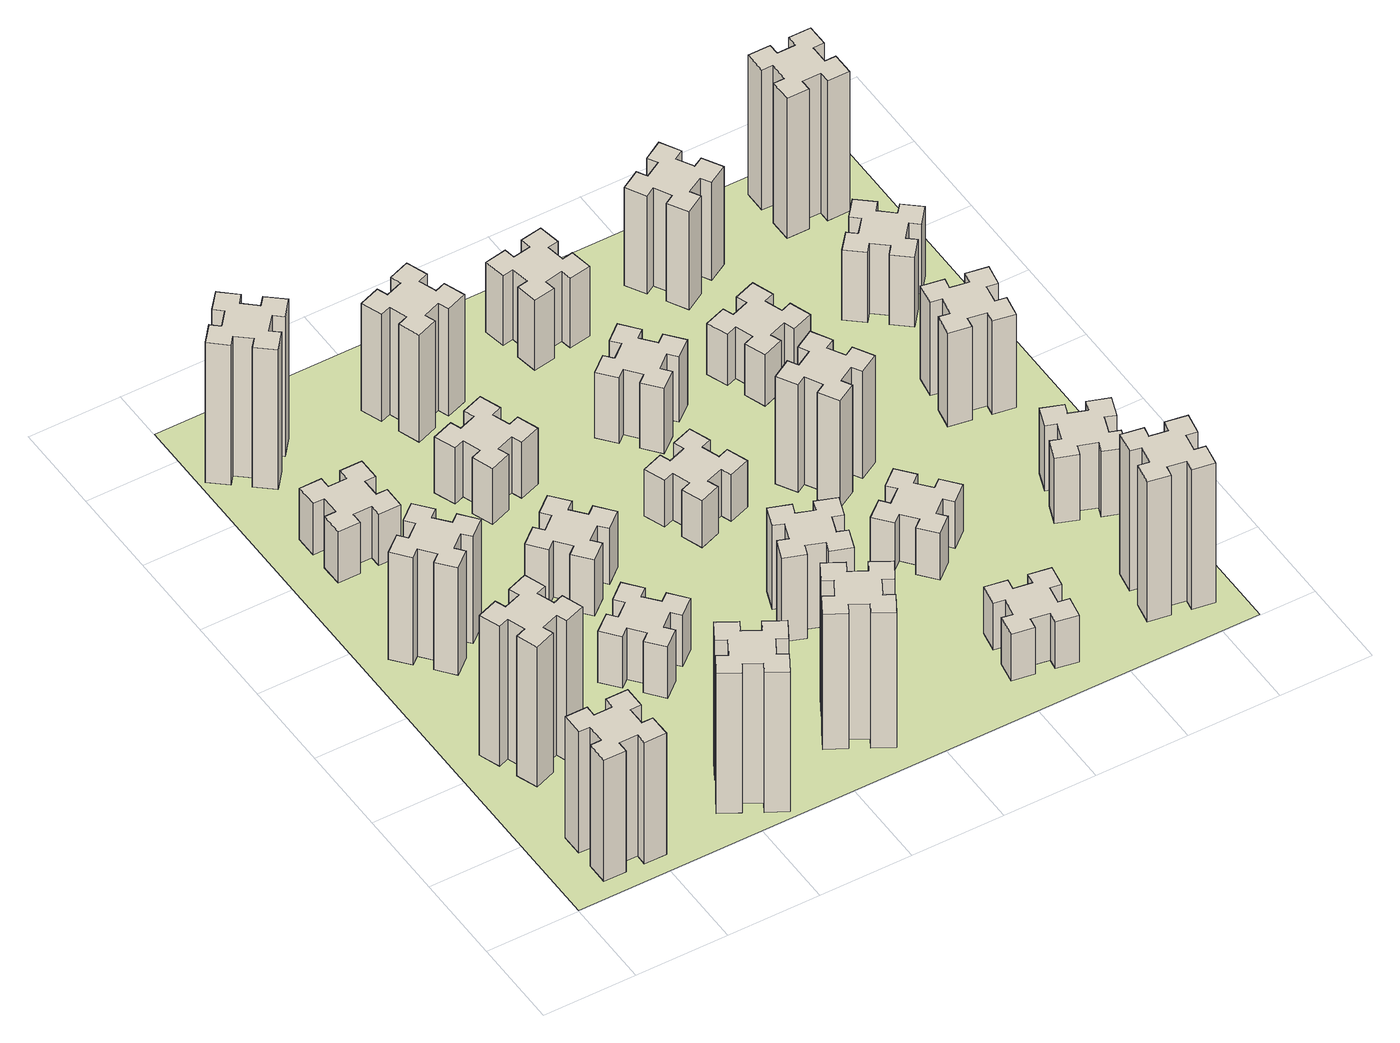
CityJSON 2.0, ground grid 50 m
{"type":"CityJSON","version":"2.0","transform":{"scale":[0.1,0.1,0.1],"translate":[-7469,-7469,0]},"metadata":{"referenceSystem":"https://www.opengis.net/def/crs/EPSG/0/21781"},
"CityObjects":{
"building1":{"type":"Building","attributes":{"class":"1000","function":"1000","usage":"1000","yearOfConstruction":2016,"roofType":"1000","measuredHeight":78,"storeysAboveGround":30,"storeysBelowGround":0},"geometry":[{"type":"Solid","lod":"1","boundaries":[[[[0,1,2,3,4,5,6,7,8,9,10,11,12,13,14,15,16,17,18,19]],[[17,16,20,21]],[[16,15,22,20]],[[15,14,23,22]],[[14,13,24,23]],[[13,12,25,24]],[[12,11,26,25]],[[11,10,27,26]],[[10,9,28,27]],[[9,8,29,28]],[[8,7,30,29]],[[7,6,31,30]],[[6,5,32,31]],[[5,4,33,32]],[[4,3,34,33]],[[3,2,35,34]],[[2,1,36,35]],[[1,0,37,36]],[[0,19,38,37]],[[19,18,39,38]],[[18,17,21,39]],[[24,25,26,27,28,29,30,31,32,33,34,35,36,37,38,39,21,20,22,23]]]]}]},
"building2":{"type":"Building","attributes":{"class":"1000","function":"1000","usage":"1000","yearOfConstruction":2016,"roofType":"1000","measuredHeight":90,"storeysAboveGround":30,"storeysBelowGround":0},"geometry":[{"type":"Solid","lod":"1","boundaries":[[[[40,41,42,43,44,45,46,47,48,49,50,51,52,53,54,55,56,57,58,59]],[[57,56,60,61]],[[56,55,62,60]],[[55,54,63,62]],[[54,53,64,63]],[[53,52,65,64]],[[52,51,66,65]],[[51,50,67,66]],[[50,49,68,67]],[[49,48,69,68]],[[48,47,70,69]],[[47,46,71,70]],[[46,45,72,71]],[[45,44,73,72]],[[44,43,74,73]],[[43,42,75,74]],[[42,41,76,75]],[[41,40,77,76]],[[40,59,78,77]],[[59,58,79,78]],[[58,57,61,79]],[[64,65,66,67,68,69,70,71,72,73,74,75,76,77,78,79,61,60,62,63]]]]}]},
"building3":{"type":"Building","attributes":{"class":"1000","function":"1000","usage":"1000","yearOfConstruction":2016,"roofType":"1000","measuredHeight":69,"storeysAboveGround":30,"storeysBelowGround":0},"geometry":[{"type":"Solid","lod":"1","boundaries":[[[[80,81,82,83,84,85,86,87,88,89,90,91,92,93,94,95,96,97,98,99]],[[97,96,100,101]],[[96,95,102,100]],[[95,94,103,102]],[[94,93,104,103]],[[93,92,105,104]],[[92,91,106,105]],[[91,90,107,106]],[[90,89,108,107]],[[89,88,109,108]],[[88,87,110,109]],[[87,86,111,110]],[[86,85,112,111]],[[85,84,113,112]],[[84,83,114,113]],[[83,82,115,114]],[[82,81,116,115]],[[81,80,117,116]],[[80,99,118,117]],[[99,98,119,118]],[[98,97,101,119]],[[104,105,106,107,108,109,110,111,112,113,114,115,116,117,118,119,101,100,102,103]]]]}]},
"building4":{"type":"Building","attributes":{"class":"1000","function":"1000","usage":"1000","yearOfConstruction":2016,"roofType":"1000","measuredHeight":33,"storeysAboveGround":30,"storeysBelowGround":0},"geometry":[{"type":"Solid","lod":"1","boundaries":[[[[120,121,122,123,124,125,126,127,128,129,130,131,132,133,134,135,136,137,138,139]],[[137,136,140,141]],[[136,135,142,140]],[[135,134,143,142]],[[134,133,144,143]],[[133,132,145,144]],[[132,131,146,145]],[[131,130,147,146]],[[130,129,148,147]],[[129,128,149,148]],[[128,127,150,149]],[[127,126,151,150]],[[126,125,152,151]],[[125,124,153,152]],[[124,123,154,153]],[[123,122,155,154]],[[122,121,156,155]],[[121,120,157,156]],[[120,139,158,157]],[[139,138,159,158]],[[138,137,141,159]],[[144,145,146,147,148,149,150,151,152,153,154,155,156,157,158,159,141,140,142,143]]]]}]},
"building5":{"type":"Building","attributes":{"class":"1000","function":"1000","usage":"1000","yearOfConstruction":2016,"roofType":"1000","measuredHeight":90,"storeysAboveGround":30,"storeysBelowGround":0},"geometry":[{"type":"Solid","lod":"1","boundaries":[[[[160,161,162,163,164,165,166,167,168,169,170,171,172,173,174,175,176,177,178,179]],[[177,176,180,181]],[[176,175,182,180]],[[175,174,183,182]],[[174,173,184,183]],[[173,172,185,184]],[[172,171,186,185]],[[171,170,187,186]],[[170,169,188,187]],[[169,168,189,188]],[[168,167,190,189]],[[167,166,191,190]],[[166,165,192,191]],[[165,164,193,192]],[[164,163,194,193]],[[163,162,195,194]],[[162,161,196,195]],[[161,160,197,196]],[[160,179,198,197]],[[179,178,199,198]],[[178,177,181,199]],[[184,185,186,187,188,189,190,191,192,193,194,195,196,197,198,199,181,180,182,183]]]]}]},
"building6":{"type":"Building","attributes":{"class":"1000","function":"1000","usage":"1000","yearOfConstruction":2016,"roofType":"1000","measuredHeight":90,"storeysAboveGround":30,"storeysBelowGround":0},"geometry":[{"type":"Solid","lod":"1","boundaries":[[[[200,201,202,203,204,205,206,207,208,209,210,211,212,213,214,215,216,217,218,219]],[[217,216,220,221]],[[216,215,222,220]],[[215,214,223,222]],[[214,213,224,223]],[[213,212,225,224]],[[212,211,226,225]],[[211,210,227,226]],[[210,209,228,227]],[[209,208,229,228]],[[208,207,230,229]],[[207,206,231,230]],[[206,205,232,231]],[[205,204,233,232]],[[204,203,234,233]],[[203,202,235,234]],[[202,201,236,235]],[[201,200,237,236]],[[200,219,238,237]],[[219,218,239,238]],[[218,217,221,239]],[[224,225,226,227,228,229,230,231,232,233,234,235,236,237,238,239,221,220,222,223]]]]}]},
"building7":{"type":"Building","attributes":{"class":"1000","function":"1000","usage":"1000","yearOfConstruction":2016,"roofType":"1000","measuredHeight":33,"storeysAboveGround":30,"storeysBelowGround":0},"geometry":[{"type":"Solid","lod":"1","boundaries":[[[[240,241,242,243,244,245,246,247,248,249,250,251,252,253,254,255,256,257,258,259]],[[257,256,260,261]],[[256,255,262,260]],[[255,254,263,262]],[[254,253,264,263]],[[253,252,265,264]],[[252,251,266,265]],[[251,250,267,266]],[[250,249,268,267]],[[249,248,269,268]],[[248,247,270,269]],[[247,246,271,270]],[[246,245,272,271]],[[245,244,273,272]],[[244,243,274,273]],[[243,242,275,274]],[[242,241,276,275]],[[241,240,277,276]],[[240,259,278,277]],[[259,258,279,278]],[[258,257,261,279]],[[264,265,266,267,268,269,270,271,272,273,274,275,276,277,278,279,261,260,262,263]]]]}]},
"building8":{"type":"Building","attributes":{"class":"1000","function":"1000","usage":"1000","yearOfConstruction":2016,"roofType":"1000","measuredHeight":36,"storeysAboveGround":30,"storeysBelowGround":0},"geometry":[{"type":"Solid","lod":"1","boundaries":[[[[280,281,282,283,284,285,286,287,288,289,290,291,292,293,294,295,296,297,298,299]],[[297,296,300,301]],[[296,295,302,300]],[[295,294,303,302]],[[294,293,304,303]],[[293,292,305,304]],[[292,291,306,305]],[[291,290,307,306]],[[290,289,308,307]],[[289,288,309,308]],[[288,287,310,309]],[[287,286,311,310]],[[286,285,312,311]],[[285,284,313,312]],[[284,283,314,313]],[[283,282,315,314]],[[282,281,316,315]],[[281,280,317,316]],[[280,299,318,317]],[[299,298,319,318]],[[298,297,301,319]],[[304,305,306,307,308,309,310,311,312,313,314,315,316,317,318,319,301,300,302,303]]]]}]},
"building9":{"type":"Building","attributes":{"class":"1000","function":"1000","usage":"1000","yearOfConstruction":2016,"roofType":"1000","measuredHeight":87,"storeysAboveGround":30,"storeysBelowGround":0},"geometry":[{"type":"Solid","lod":"1","boundaries":[[[[320,321,322,323,324,325,326,327,328,329,330,331,332,333,334,335,336,337,338,339]],[[337,336,340,341]],[[336,335,342,340]],[[335,334,343,342]],[[334,333,344,343]],[[333,332,345,344]],[[332,331,346,345]],[[331,330,347,346]],[[330,329,348,347]],[[329,328,349,348]],[[328,327,350,349]],[[327,326,351,350]],[[326,325,352,351]],[[325,324,353,352]],[[324,323,354,353]],[[323,322,355,354]],[[322,321,356,355]],[[321,320,357,356]],[[320,339,358,357]],[[339,338,359,358]],[[338,337,341,359]],[[344,345,346,347,348,349,350,351,352,353,354,355,356,357,358,359,341,340,342,343]]]]}]},
"building10":{"type":"Building","attributes":{"class":"1000","function":"1000","usage":"1000","yearOfConstruction":2016,"roofType":"1000","measuredHeight":36,"storeysAboveGround":30,"storeysBelowGround":0},"geometry":[{"type":"Solid","lod":"1","boundaries":[[[[360,361,362,363,364,365,366,367,368,369,370,371,372,373,374,375,376,377,378,379]],[[377,376,380,381]],[[376,375,382,380]],[[375,374,383,382]],[[374,373,384,383]],[[373,372,385,384]],[[372,371,386,385]],[[371,370,387,386]],[[370,369,388,387]],[[369,368,389,388]],[[368,367,390,389]],[[367,366,391,390]],[[366,365,392,391]],[[365,364,393,392]],[[364,363,394,393]],[[363,362,395,394]],[[362,361,396,395]],[[361,360,397,396]],[[360,379,398,397]],[[379,378,399,398]],[[378,377,381,399]],[[384,385,386,387,388,389,390,391,392,393,394,395,396,397,398,399,381,380,382,383]]]]}]},
"building11":{"type":"Building","attributes":{"class":"1000","function":"1000","usage":"1000","yearOfConstruction":2016,"roofType":"1000","measuredHeight":69,"storeysAboveGround":30,"storeysBelowGround":0},"geometry":[{"type":"Solid","lod":"1","boundaries":[[[[400,401,402,403,404,405,406,407,408,409,410,411,412,413,414,415,416,417,418,419]],[[417,416,420,421]],[[416,415,422,420]],[[415,414,423,422]],[[414,413,424,423]],[[413,412,425,424]],[[412,411,426,425]],[[411,410,427,426]],[[410,409,428,427]],[[409,408,429,428]],[[408,407,430,429]],[[407,406,431,430]],[[406,405,432,431]],[[405,404,433,432]],[[404,403,434,433]],[[403,402,435,434]],[[402,401,436,435]],[[401,400,437,436]],[[400,419,438,437]],[[419,418,439,438]],[[418,417,421,439]],[[424,425,426,427,428,429,430,431,432,433,434,435,436,437,438,439,421,420,422,423]]]]}]},
"building12":{"type":"Building","attributes":{"class":"1000","function":"1000","usage":"1000","yearOfConstruction":2016,"roofType":"1000","measuredHeight":54,"storeysAboveGround":30,"storeysBelowGround":0},"geometry":[{"type":"Solid","lod":"1","boundaries":[[[[440,441,442,443,444,445,446,447,448,449,450,451,452,453,454,455,456,457,458,459]],[[457,456,460,461]],[[456,455,462,460]],[[455,454,463,462]],[[454,453,464,463]],[[453,452,465,464]],[[452,451,466,465]],[[451,450,467,466]],[[450,449,468,467]],[[449,448,469,468]],[[448,447,470,469]],[[447,446,471,470]],[[446,445,472,471]],[[445,444,473,472]],[[444,443,474,473]],[[443,442,475,474]],[[442,441,476,475]],[[441,440,477,476]],[[440,459,478,477]],[[459,458,479,478]],[[458,457,461,479]],[[464,465,466,467,468,469,470,471,472,473,474,475,476,477,478,479,461,460,462,463]]]]}]},
"building13":{"type":"Building","attributes":{"class":"1000","function":"1000","usage":"1000","yearOfConstruction":2016,"roofType":"1000","measuredHeight":30,"storeysAboveGround":30,"storeysBelowGround":0},"geometry":[{"type":"Solid","lod":"1","boundaries":[[[[480,481,482,483,484,485,486,487,488,489,490,491,492,493,494,495,496,497,498,499]],[[497,496,500,501]],[[496,495,502,500]],[[495,494,503,502]],[[494,493,504,503]],[[493,492,505,504]],[[492,491,506,505]],[[491,490,507,506]],[[490,489,508,507]],[[489,488,509,508]],[[488,487,510,509]],[[487,486,511,510]],[[486,485,512,511]],[[485,484,513,512]],[[484,483,514,513]],[[483,482,515,514]],[[482,481,516,515]],[[481,480,517,516]],[[480,499,518,517]],[[499,498,519,518]],[[498,497,501,519]],[[504,505,506,507,508,509,510,511,512,513,514,515,516,517,518,519,501,500,502,503]]]]}]},
"building14":{"type":"Building","attributes":{"class":"1000","function":"1000","usage":"1000","yearOfConstruction":2016,"roofType":"1000","measuredHeight":42,"storeysAboveGround":30,"storeysBelowGround":0},"geometry":[{"type":"Solid","lod":"1","boundaries":[[[[520,521,522,523,524,525,526,527,528,529,530,531,532,533,534,535,536,537,538,539]],[[537,536,540,541]],[[536,535,542,540]],[[535,534,543,542]],[[534,533,544,543]],[[533,532,545,544]],[[532,531,546,545]],[[531,530,547,546]],[[530,529,548,547]],[[529,528,549,548]],[[528,527,550,549]],[[527,526,551,550]],[[526,525,552,551]],[[525,524,553,552]],[[524,523,554,553]],[[523,522,555,554]],[[522,521,556,555]],[[521,520,557,556]],[[520,539,558,557]],[[539,538,559,558]],[[538,537,541,559]],[[544,545,546,547,548,549,550,551,552,553,554,555,556,557,558,559,541,540,542,543]]]]}]},
"building15":{"type":"Building","attributes":{"class":"1000","function":"1000","usage":"1000","yearOfConstruction":2016,"roofType":"1000","measuredHeight":30,"storeysAboveGround":30,"storeysBelowGround":0},"geometry":[{"type":"Solid","lod":"1","boundaries":[[[[560,561,562,563,564,565,566,567,568,569,570,571,572,573,574,575,576,577,578,579]],[[577,576,580,581]],[[576,575,582,580]],[[575,574,583,582]],[[574,573,584,583]],[[573,572,585,584]],[[572,571,586,585]],[[571,570,587,586]],[[570,569,588,587]],[[569,568,589,588]],[[568,567,590,589]],[[567,566,591,590]],[[566,565,592,591]],[[565,564,593,592]],[[564,563,594,593]],[[563,562,595,594]],[[562,561,596,595]],[[561,560,597,596]],[[560,579,598,597]],[[579,578,599,598]],[[578,577,581,599]],[[584,585,586,587,588,589,590,591,592,593,594,595,596,597,598,599,581,580,582,583]]]]}]},
"building16":{"type":"Building","attributes":{"class":"1000","function":"1000","usage":"1000","yearOfConstruction":2016,"roofType":"1000","measuredHeight":45,"storeysAboveGround":30,"storeysBelowGround":0},"geometry":[{"type":"Solid","lod":"1","boundaries":[[[[600,601,602,603,604,605,606,607,608,609,610,611,612,613,614,615,616,617,618,619]],[[617,616,620,621]],[[616,615,622,620]],[[615,614,623,622]],[[614,613,624,623]],[[613,612,625,624]],[[612,611,626,625]],[[611,610,627,626]],[[610,609,628,627]],[[609,608,629,628]],[[608,607,630,629]],[[607,606,631,630]],[[606,605,632,631]],[[605,604,633,632]],[[604,603,634,633]],[[603,602,635,634]],[[602,601,636,635]],[[601,600,637,636]],[[600,619,638,637]],[[619,618,639,638]],[[618,617,621,639]],[[624,625,626,627,628,629,630,631,632,633,634,635,636,637,638,639,621,620,622,623]]]]}]},
"building17":{"type":"Building","attributes":{"class":"1000","function":"1000","usage":"1000","yearOfConstruction":2016,"roofType":"1000","measuredHeight":30,"storeysAboveGround":30,"storeysBelowGround":0},"geometry":[{"type":"Solid","lod":"1","boundaries":[[[[640,641,642,643,644,645,646,647,648,649,650,651,652,653,654,655,656,657,658,659]],[[657,656,660,661]],[[656,655,662,660]],[[655,654,663,662]],[[654,653,664,663]],[[653,652,665,664]],[[652,651,666,665]],[[651,650,667,666]],[[650,649,668,667]],[[649,648,669,668]],[[648,647,670,669]],[[647,646,671,670]],[[646,645,672,671]],[[645,644,673,672]],[[644,643,674,673]],[[643,642,675,674]],[[642,641,676,675]],[[641,640,677,676]],[[640,659,678,677]],[[659,658,679,678]],[[658,657,661,679]],[[664,665,666,667,668,669,670,671,672,673,674,675,676,677,678,679,661,660,662,663]]]]}]},
"building18":{"type":"Building","attributes":{"class":"1000","function":"1000","usage":"1000","yearOfConstruction":2016,"roofType":"1000","measuredHeight":69,"storeysAboveGround":30,"storeysBelowGround":0},"geometry":[{"type":"Solid","lod":"1","boundaries":[[[[680,681,682,683,684,685,686,687,688,689,690,691,692,693,694,695,696,697,698,699]],[[697,696,700,701]],[[696,695,702,700]],[[695,694,703,702]],[[694,693,704,703]],[[693,692,705,704]],[[692,691,706,705]],[[691,690,707,706]],[[690,689,708,707]],[[689,688,709,708]],[[688,687,710,709]],[[687,686,711,710]],[[686,685,712,711]],[[685,684,713,712]],[[684,683,714,713]],[[683,682,715,714]],[[682,681,716,715]],[[681,680,717,716]],[[680,699,718,717]],[[699,698,719,718]],[[698,697,701,719]],[[704,705,706,707,708,709,710,711,712,713,714,715,716,717,718,719,701,700,702,703]]]]}]},
"building19":{"type":"Building","attributes":{"class":"1000","function":"1000","usage":"1000","yearOfConstruction":2016,"roofType":"1000","measuredHeight":33,"storeysAboveGround":30,"storeysBelowGround":0},"geometry":[{"type":"Solid","lod":"1","boundaries":[[[[720,721,722,723,724,725,726,727,728,729,730,731,732,733,734,735,736,737,738,739]],[[737,736,740,741]],[[736,735,742,740]],[[735,734,743,742]],[[734,733,744,743]],[[733,732,745,744]],[[732,731,746,745]],[[731,730,747,746]],[[730,729,748,747]],[[729,728,749,748]],[[728,727,750,749]],[[727,726,751,750]],[[726,725,752,751]],[[725,724,753,752]],[[724,723,754,753]],[[723,722,755,754]],[[722,721,756,755]],[[721,720,757,756]],[[720,739,758,757]],[[739,738,759,758]],[[738,737,741,759]],[[744,745,746,747,748,749,750,751,752,753,754,755,756,757,758,759,741,740,742,743]]]]}]},
"building20":{"type":"Building","attributes":{"class":"1000","function":"1000","usage":"1000","yearOfConstruction":2016,"roofType":"1000","measuredHeight":90,"storeysAboveGround":30,"storeysBelowGround":0},"geometry":[{"type":"Solid","lod":"1","boundaries":[[[[760,761,762,763,764,765,766,767,768,769,770,771,772,773,774,775,776,777,778,779]],[[777,776,780,781]],[[776,775,782,780]],[[775,774,783,782]],[[774,773,784,783]],[[773,772,785,784]],[[772,771,786,785]],[[771,770,787,786]],[[770,769,788,787]],[[769,768,789,788]],[[768,767,790,789]],[[767,766,791,790]],[[766,765,792,791]],[[765,764,793,792]],[[764,763,794,793]],[[763,762,795,794]],[[762,761,796,795]],[[761,760,797,796]],[[760,779,798,797]],[[779,778,799,798]],[[778,777,781,799]],[[784,785,786,787,788,789,790,791,792,793,794,795,796,797,798,799,781,780,782,783]]]]}]},
"building21":{"type":"Building","attributes":{"class":"1000","function":"1000","usage":"1000","yearOfConstruction":2016,"roofType":"1000","measuredHeight":63,"storeysAboveGround":30,"storeysBelowGround":0},"geometry":[{"type":"Solid","lod":"1","boundaries":[[[[800,801,802,803,804,805,806,807,808,809,810,811,812,813,814,815,816,817,818,819]],[[817,816,820,821]],[[816,815,822,820]],[[815,814,823,822]],[[814,813,824,823]],[[813,812,825,824]],[[812,811,826,825]],[[811,810,827,826]],[[810,809,828,827]],[[809,808,829,828]],[[808,807,830,829]],[[807,806,831,830]],[[806,805,832,831]],[[805,804,833,832]],[[804,803,834,833]],[[803,802,835,834]],[[802,801,836,835]],[[801,800,837,836]],[[800,819,838,837]],[[819,818,839,838]],[[818,817,821,839]],[[824,825,826,827,828,829,830,831,832,833,834,835,836,837,838,839,821,820,822,823]]]]}]},
"building22":{"type":"Building","attributes":{"class":"1000","function":"1000","usage":"1000","yearOfConstruction":2016,"roofType":"1000","measuredHeight":42,"storeysAboveGround":30,"storeysBelowGround":0},"geometry":[{"type":"Solid","lod":"1","boundaries":[[[[840,841,842,843,844,845,846,847,848,849,850,851,852,853,854,855,856,857,858,859]],[[857,856,860,861]],[[856,855,862,860]],[[855,854,863,862]],[[854,853,864,863]],[[853,852,865,864]],[[852,851,866,865]],[[851,850,867,866]],[[850,849,868,867]],[[849,848,869,868]],[[848,847,870,869]],[[847,846,871,870]],[[846,845,872,871]],[[845,844,873,872]],[[844,843,874,873]],[[843,842,875,874]],[[842,841,876,875]],[[841,840,877,876]],[[840,859,878,877]],[[859,858,879,878]],[[858,857,861,879]],[[864,865,866,867,868,869,870,871,872,873,874,875,876,877,878,879,861,860,862,863]]]]}]},
"building23":{"type":"Building","attributes":{"class":"1000","function":"1000","usage":"1000","yearOfConstruction":2016,"roofType":"1000","measuredHeight":60,"storeysAboveGround":30,"storeysBelowGround":0},"geometry":[{"type":"Solid","lod":"1","boundaries":[[[[880,881,882,883,884,885,886,887,888,889,890,891,892,893,894,895,896,897,898,899]],[[897,896,900,901]],[[896,895,902,900]],[[895,894,903,902]],[[894,893,904,903]],[[893,892,905,904]],[[892,891,906,905]],[[891,890,907,906]],[[890,889,908,907]],[[889,888,909,908]],[[888,887,910,909]],[[887,886,911,910]],[[886,885,912,911]],[[885,884,913,912]],[[884,883,914,913]],[[883,882,915,914]],[[882,881,916,915]],[[881,880,917,916]],[[880,899,918,917]],[[899,898,919,918]],[[898,897,901,919]],[[904,905,906,907,908,909,910,911,912,913,914,915,916,917,918,919,901,900,902,903]]]]}]},
"building24":{"type":"Building","attributes":{"class":"1000","function":"1000","usage":"1000","yearOfConstruction":2016,"roofType":"1000","measuredHeight":45,"storeysAboveGround":30,"storeysBelowGround":0},"geometry":[{"type":"Solid","lod":"1","boundaries":[[[[920,921,922,923,924,925,926,927,928,929,930,931,932,933,934,935,936,937,938,939]],[[937,936,940,941]],[[936,935,942,940]],[[935,934,943,942]],[[934,933,944,943]],[[933,932,945,944]],[[932,931,946,945]],[[931,930,947,946]],[[930,929,948,947]],[[929,928,949,948]],[[928,927,950,949]],[[927,926,951,950]],[[926,925,952,951]],[[925,924,953,952]],[[924,923,954,953]],[[923,922,955,954]],[[922,921,956,955]],[[921,920,957,956]],[[920,939,958,957]],[[939,938,959,958]],[[938,937,941,959]],[[944,945,946,947,948,949,950,951,952,953,954,955,956,957,958,959,941,940,942,943]]]]}]},
"building25":{"type":"Building","attributes":{"class":"1000","function":"1000","usage":"1000","yearOfConstruction":2016,"roofType":"1000","measuredHeight":90,"storeysAboveGround":30,"storeysBelowGround":0},"geometry":[{"type":"Solid","lod":"1","boundaries":[[[[960,961,962,963,964,965,966,967,968,969,970,971,972,973,974,975,976,977,978,979]],[[977,976,980,981]],[[976,975,982,980]],[[975,974,983,982]],[[974,973,984,983]],[[973,972,985,984]],[[972,971,986,985]],[[971,970,987,986]],[[970,969,988,987]],[[969,968,989,988]],[[968,967,990,989]],[[967,966,991,990]],[[966,965,992,991]],[[965,964,993,992]],[[964,963,994,993]],[[963,962,995,994]],[[962,961,996,995]],[[961,960,997,996]],[[960,979,998,997]],[[979,978,999,998]],[[978,977,981,999]],[[984,985,986,987,988,989,990,991,992,993,994,995,996,997,998,999,981,980,982,983]]]]}]},
"landuse1":{"type":"LandUse","attributes":{"name":"plot1","function":"1010"},"geometry":[{"type":"MultiSurface","lod":"1","boundaries":[[[1000,1001,1002,1003]]]}]}
},
"vertices":[
[265,325,0],[265,225,0],[205,225,0],[205,105,0],[325,105,0],[325,165,0],[425,165,0],[425,105,0],[545,105,0],[545,225,0],[485,225,0],[485,325,0],[545,325,0],[545,445,0],[425,445,0],[425,385,0],[325,385,0],[325,445,0],[205,445,0],[205,325,0],[325,385,780],[325,445,780],[425,385,780],[425,445,780],[545,445,780],[545,325,780],[485,325,780],[485,225,780],[545,225,780],[545,105,780],[425,105,780],[425,165,780],[325,165,780],[325,105,780],[205,105,780],[205,225,780],[265,225,780],[265,325,780],[205,325,780],[205,445,780],
[255,1025,0],[289,931,0],[233,910,0],[274,797,0],[387,839,0],[366,895,0],[460,929,0],[480,873,0],[593,914,0],[552,1027,0],[496,1006,0],[462,1100,0],[518,1120,0],[477,1233,0],[364,1192,0],[385,1136,0],[291,1102,0],[270,1158,0],[157,1117,0],[199,1004,0],[291,1102,900],[270,1158,900],[385,1136,900],[364,1192,900],[477,1233,900],[518,1120,900],[462,1100,900],[496,1006,900],[552,1027,900],[593,914,900],[480,873,900],[460,929,900],[366,895,900],[387,839,900],[274,797,900],[233,910,900],[289,931,900],[255,1025,900],[199,1004,900],[157,1117,900],
[492,1888,0],[427,1964,0],[473,2003,0],[396,2095,0],[304,2018,0],[343,1972,0],[266,1907,0],[228,1953,0],[136,1876,0],[213,1784,0],[259,1823,0],[323,1746,0],[277,1708,0],[354,1616,0],[446,1693,0],[408,1739,0],[484,1803,0],[523,1757,0],[615,1834,0],[538,1926,0],[484,1803,690],[523,1757,690],[408,1739,690],[446,1693,690],[354,1616,690],[277,1708,690],[323,1746,690],[259,1823,690],[213,1784,690],[136,1876,690],[228,1953,690],[266,1907,690],[343,1972,690],[304,2018,690],[396,2095,690],[473,2003,690],[427,1964,690],[492,1888,690],[538,1926,690],[615,1834,690],
[485,2545,0],[485,2645,0],[545,2645,0],[545,2765,0],[425,2765,0],[425,2705,0],[325,2705,0],[325,2765,0],[205,2765,0],[205,2645,0],[265,2645,0],[265,2545,0],[205,2545,0],[205,2425,0],[325,2425,0],[325,2485,0],[425,2485,0],[425,2425,0],[545,2425,0],[545,2545,0],[425,2485,330],[425,2425,330],[325,2485,330],[325,2425,330],[205,2425,330],[205,2545,330],[265,2545,330],[265,2645,330],[205,2645,330],[205,2765,330],[325,2765,330],[325,2705,330],[425,2705,330],[425,2765,330],[545,2765,330],[545,2645,330],[485,2645,330],[485,2545,330],[545,2545,330],[545,2425,330],
[1214,346,0],[1127,396,0],[1157,448,0],[1053,508,0],[993,404,0],[1045,374,0],[995,287,0],[943,317,0],[883,213,0],[987,153,0],[1017,205,0],[1104,155,0],[1074,103,0],[1178,43,0],[1238,147,0],[1186,177,0],[1236,264,0],[1288,234,0],[1348,338,0],[1244,398,0],[1236,264,900],[1288,234,900],[1186,177,900],[1238,147,900],[1178,43,900],[1074,103,900],[1104,155,900],[1017,205,900],[987,153,900],[883,213,900],[943,317,900],[995,287,900],[1045,374,900],[993,404,900],[1053,508,900],[1157,448,900],[1127,396,900],[1214,346,900],[1244,398,900],[1348,338,900],
[384,3387,0],[308,3452,0],[346,3498,0],[254,3575,0],[177,3483,0],[223,3444,0],[159,3368,0],[113,3406,0],[36,3314,0],[128,3237,0],[166,3283,0],[243,3219,0],[204,3173,0],[296,3096,0],[373,3188,0],[327,3226,0],[392,3303,0],[438,3264,0],[515,3356,0],[423,3433,0],[392,3303,900],[438,3264,900],[327,3226,900],[373,3188,900],[296,3096,900],[204,3173,900],[243,3219,900],[166,3283,900],[128,3237,900],[36,3314,900],[113,3406,900],[159,3368,900],[223,3444,900],[177,3483,900],[254,3575,900],[346,3498,900],[308,3452,900],[384,3387,900],[423,3433,900],[515,3356,900],
[1083,1332,0],[1006,1267,0],[968,1313,0],[876,1236,0],[953,1144,0],[999,1183,0],[1063,1106,0],[1017,1068,0],[1094,976,0],[1186,1053,0],[1148,1099,0],[1224,1163,0],[1263,1117,0],[1355,1194,0],[1278,1286,0],[1232,1248,0],[1167,1324,0],[1213,1363,0],[1136,1455,0],[1044,1378,0],[1167,1324,330],[1213,1363,330],[1232,1248,330],[1278,1286,330],[1355,1194,330],[1263,1117,330],[1224,1163,330],[1148,1099,330],[1186,1053,330],[1094,976,330],[1017,1068,330],[1063,1106,330],[999,1183,330],[953,1144,330],[876,1236,330],[968,1313,330],[1006,1267,330],[1083,1332,330],[1044,1378,330],[1136,1455,330],
[1083,1972,0],[1006,1907,0],[968,1953,0],[876,1876,0],[953,1784,0],[999,1823,0],[1063,1746,0],[1017,1708,0],[1094,1616,0],[1186,1693,0],[1148,1739,0],[1224,1803,0],[1263,1757,0],[1355,1834,0],[1278,1926,0],[1232,1888,0],[1167,1964,0],[1213,2003,0],[1136,2095,0],[1044,2018,0],[1167,1964,360],[1213,2003,360],[1232,1888,360],[1278,1926,360],[1355,1834,360],[1263,1757,360],[1224,1803,360],[1148,1739,360],[1186,1693,360],[1094,1616,360],[1017,1708,360],[1063,1746,360],[999,1823,360],[953,1784,360],[876,1876,360],[968,1953,360],[1006,1907,360],[1083,1972,360],[1044,2018,360],[1136,2095,360],
[1657,305,0],[1744,255,0],[1714,203,0],[1818,143,0],[1878,247,0],[1826,277,0],[1876,364,0],[1928,334,0],[1988,438,0],[1884,498,0],[1854,446,0],[1767,496,0],[1797,548,0],[1693,608,0],[1633,504,0],[1685,474,0],[1635,387,0],[1583,417,0],[1523,313,0],[1627,253,0],[1635,387,870],[1583,417,870],[1685,474,870],[1633,504,870],[1693,608,870],[1797,548,870],[1767,496,870],[1854,446,870],[1884,498,870],[1988,438,870],[1928,334,870],[1876,364,870],[1826,277,870],[1878,247,870],[1818,143,870],[1714,203,870],[1744,255,870],[1657,305,870],[1627,253,870],[1523,313,870],
[1106,2475,0],[1200,2509,0],[1220,2453,0],[1333,2494,0],[1292,2607,0],[1236,2586,0],[1202,2680,0],[1258,2700,0],[1217,2813,0],[1104,2772,0],[1125,2716,0],[1031,2682,0],[1010,2738,0],[897,2697,0],[939,2584,0],[995,2605,0],[1029,2511,0],[973,2490,0],[1014,2377,0],[1127,2419,0],[1029,2511,360],[973,2490,360],[995,2605,360],[939,2584,360],[897,2697,360],[1010,2738,360],[1031,2682,360],[1125,2716,360],[1104,2772,360],[1217,2813,360],[1258,2700,360],[1202,2680,360],[1236,2586,360],[1292,2607,360],[1333,2494,360],[1220,2453,360],[1200,2509,360],[1106,2475,360],[1127,2419,360],[1014,2377,360],
[1125,3356,0],[1031,3322,0],[1010,3378,0],[897,3337,0],[939,3224,0],[995,3245,0],[1029,3151,0],[973,3130,0],[1014,3017,0],[1127,3059,0],[1106,3115,0],[1200,3149,0],[1220,3093,0],[1333,3134,0],[1292,3247,0],[1236,3226,0],[1202,3320,0],[1258,3340,0],[1217,3453,0],[1104,3412,0],[1202,3320,690],[1258,3340,690],[1236,3226,690],[1292,3247,690],[1333,3134,690],[1220,3093,690],[1200,3149,690],[1106,3115,690],[1127,3059,690],[1014,3017,690],[973,3130,690],[1029,3151,690],[995,3245,690],[939,3224,690],[897,3337,690],[1010,3378,690],[1031,3322,690],[1125,3356,690],[1104,3412,690],[1217,3453,690],
[1869,1200,0],[1835,1106,0],[1779,1127,0],[1737,1014,0],[1850,973,0],[1871,1029,0],[1965,995,0],[1944,939,0],[2057,897,0],[2098,1010,0],[2042,1031,0],[2076,1125,0],[2132,1104,0],[2173,1217,0],[2060,1258,0],[2040,1202,0],[1946,1236,0],[1967,1292,0],[1854,1333,0],[1813,1220,0],[1946,1236,540],[1967,1292,540],[2040,1202,540],[2060,1258,540],[2173,1217,540],[2132,1104,540],[2076,1125,540],[2042,1031,540],[2098,1010,540],[2057,897,540],[1944,939,540],[1965,995,540],[1871,1029,540],[1850,973,540],[1737,1014,540],[1779,1127,540],[1835,1106,540],[1869,1200,540],[1813,1220,540],[1854,1333,540],
[1846,1835,0],[1940,1869,0],[1960,1813,0],[2073,1854,0],[2032,1967,0],[1976,1946,0],[1942,2040,0],[1998,2060,0],[1957,2173,0],[1844,2132,0],[1865,2076,0],[1771,2042,0],[1750,2098,0],[1637,2057,0],[1679,1944,0],[1735,1965,0],[1769,1871,0],[1713,1850,0],[1754,1737,0],[1867,1779,0],[1769,1871,300],[1713,1850,300],[1735,1965,300],[1679,1944,300],[1637,2057,300],[1750,2098,300],[1771,2042,300],[1865,2076,300],[1844,2132,300],[1957,2173,300],[1998,2060,300],[1942,2040,300],[1976,1946,300],[2032,1967,300],[2073,1854,300],[1960,1813,300],[1940,1869,300],[1846,1835,300],[1867,1779,300],[1754,1737,300],
[1839,2563,0],[1903,2486,0],[1857,2448,0],[1934,2356,0],[2026,2433,0],[1988,2479,0],[2064,2543,0],[2103,2497,0],[2195,2574,0],[2118,2666,0],[2072,2628,0],[2007,2704,0],[2053,2743,0],[1976,2835,0],[1884,2758,0],[1923,2712,0],[1846,2647,0],[1808,2693,0],[1716,2616,0],[1793,2524,0],[1846,2647,420],[1808,2693,420],[1923,2712,420],[1884,2758,420],[1976,2835,420],[2053,2743,420],[2007,2704,420],[2072,2628,420],[2118,2666,420],[2195,2574,420],[2103,2497,420],[2064,2543,420],[1988,2479,420],[2026,2433,420],[1934,2356,420],[1857,2448,420],[1903,2486,420],[1839,2563,420],[1793,2524,420],[1716,2616,420],
[2596,444,0],[2578,345,0],[2519,356,0],[2498,237,0],[2617,217,0],[2627,276,0],[2725,258,0],[2715,199,0],[2833,178,0],[2854,297,0],[2795,307,0],[2812,405,0],[2871,395,0],[2892,513,0],[2774,534,0],[2764,475,0],[2665,492,0],[2676,551,0],[2557,572,0],[2537,454,0],[2665,492,300],[2676,551,300],[2764,475,300],[2774,534,300],[2892,513,300],[2871,395,300],[2812,405,300],[2795,307,300],[2854,297,300],[2833,178,300],[2715,199,300],[2725,258,300],[2627,276,300],[2617,217,300],[2498,237,300],[2519,356,300],[2578,345,300],[2596,444,300],[2537,454,300],[2557,572,300],
[1738,3365,0],[1756,3267,0],[1697,3257,0],[1717,3138,0],[1836,3159,0],[1825,3218,0],[1924,3236,0],[1934,3177,0],[2052,3197,0],[2031,3316,0],[1972,3305,0],[1955,3404,0],[2014,3414,0],[1993,3532,0],[1875,3511,0],[1885,3452,0],[1787,3435,0],[1777,3494,0],[1658,3473,0],[1679,3355,0],[1787,3435,450],[1777,3494,450],[1885,3452,450],[1875,3511,450],[1993,3532,450],[2014,3414,450],[1955,3404,450],[1972,3305,450],[2031,3316,450],[2052,3197,450],[1934,3177,450],[1924,3236,450],[1825,3218,450],[1836,3159,450],[1717,3138,450],[1697,3257,450],[1756,3267,450],[1738,3365,450],[1679,3355,450],[1658,3473,450],
[2628,1099,0],[2704,1163,0],[2743,1117,0],[2835,1194,0],[2758,1286,0],[2712,1248,0],[2647,1324,0],[2693,1363,0],[2616,1455,0],[2524,1378,0],[2563,1332,0],[2486,1267,0],[2448,1313,0],[2356,1236,0],[2433,1144,0],[2479,1183,0],[2543,1106,0],[2497,1068,0],[2574,976,0],[2666,1053,0],[2543,1106,300],[2497,1068,300],[2479,1183,300],[2433,1144,300],[2356,1236,300],[2448,1313,300],[2486,1267,300],[2563,1332,300],[2524,1378,300],[2616,1455,300],[2693,1363,300],[2647,1324,300],[2712,1248,300],[2758,1286,300],[2835,1194,300],[2743,1117,300],[2704,1163,300],[2628,1099,300],[2666,1053,300],[2574,976,300],
[2375,1844,0],[2425,1757,0],[2373,1727,0],[2433,1623,0],[2537,1683,0],[2507,1735,0],[2594,1785,0],[2624,1733,0],[2728,1793,0],[2668,1897,0],[2616,1867,0],[2566,1954,0],[2618,1984,0],[2558,2088,0],[2454,2028,0],[2484,1976,0],[2397,1926,0],[2367,1978,0],[2263,1918,0],[2323,1814,0],[2397,1926,690],[2367,1978,690],[2484,1976,690],[2454,2028,690],[2558,2088,690],[2618,1984,690],[2566,1954,690],[2616,1867,690],[2668,1897,690],[2728,1793,690],[2624,1733,690],[2594,1785,690],[2507,1735,690],[2537,1683,690],[2433,1623,690],[2373,1727,690],[2425,1757,690],[2375,1844,690],[2323,1814,690],[2263,1918,690],
[2586,2475,0],[2680,2509,0],[2700,2453,0],[2813,2494,0],[2772,2607,0],[2716,2586,0],[2682,2680,0],[2738,2700,0],[2697,2813,0],[2584,2772,0],[2605,2716,0],[2511,2682,0],[2490,2738,0],[2377,2697,0],[2419,2584,0],[2475,2605,0],[2509,2511,0],[2453,2490,0],[2494,2377,0],[2607,2419,0],[2509,2511,330],[2453,2490,330],[2475,2605,330],[2419,2584,330],[2377,2697,330],[2490,2738,330],[2511,2682,330],[2605,2716,330],[2584,2772,330],[2697,2813,330],[2738,2700,330],[2682,2680,330],[2716,2586,330],[2772,2607,330],[2813,2494,330],[2700,2453,330],[2680,2509,330],[2586,2475,330],[2607,2419,330],[2494,2377,330],
[3504,475,0],[3405,492,0],[3416,551,0],[3297,572,0],[3277,454,0],[3336,444,0],[3318,345,0],[3259,356,0],[3238,237,0],[3357,217,0],[3367,276,0],[3465,258,0],[3455,199,0],[3573,178,0],[3594,297,0],[3535,307,0],[3552,405,0],[3611,395,0],[3632,513,0],[3514,534,0],[3552,405,900],[3611,395,900],[3535,307,900],[3594,297,900],[3573,178,900],[3455,199,900],[3465,258,900],[3367,276,900],[3357,217,900],[3238,237,900],[3259,356,900],[3318,345,900],[3336,444,900],[3277,454,900],[3297,572,900],[3416,551,900],[3405,492,900],[3504,475,900],[3514,534,900],[3632,513,900],
[2716,3347,0],[2666,3434,0],[2718,3464,0],[2658,3568,0],[2554,3508,0],[2584,3456,0],[2497,3406,0],[2467,3458,0],[2363,3398,0],[2423,3294,0],[2475,3324,0],[2525,3237,0],[2473,3207,0],[2533,3103,0],[2637,3163,0],[2607,3215,0],[2694,3265,0],[2724,3213,0],[2828,3273,0],[2768,3377,0],[2694,3265,630],[2724,3213,630],[2607,3215,630],[2637,3163,630],[2533,3103,630],[2473,3207,630],[2525,3237,630],[2475,3324,630],[2423,3294,630],[2363,3398,630],[2467,3458,630],[2497,3406,630],[2584,3456,630],[2554,3508,630],[2658,3568,630],[2718,3464,630],[2666,3434,630],[2716,3347,630],[2768,3377,630],[2828,3273,630],
[3351,1029,0],[3445,995,0],[3424,939,0],[3537,897,0],[3578,1010,0],[3522,1031,0],[3556,1125,0],[3612,1104,0],[3653,1217,0],[3540,1258,0],[3520,1202,0],[3426,1236,0],[3447,1292,0],[3334,1333,0],[3293,1220,0],[3349,1200,0],[3315,1106,0],[3259,1127,0],[3217,1014,0],[3330,973,0],[3315,1106,420],[3259,1127,420],[3349,1200,420],[3293,1220,420],[3334,1333,420],[3447,1292,420],[3426,1236,420],[3520,1202,420],[3540,1258,420],[3653,1217,420],[3612,1104,420],[3556,1125,420],[3522,1031,420],[3578,1010,420],[3537,897,420],[3424,939,420],[3445,995,420],[3351,1029,420],[3330,973,420],[3217,1014,420],
[3267,1856,0],[3365,1838,0],[3355,1779,0],[3473,1758,0],[3494,1877,0],[3435,1887,0],[3452,1985,0],[3511,1975,0],[3532,2093,0],[3414,2114,0],[3404,2055,0],[3305,2072,0],[3316,2131,0],[3197,2152,0],[3177,2034,0],[3236,2024,0],[3218,1925,0],[3159,1936,0],[3138,1817,0],[3257,1797,0],[3218,1925,600],[3159,1936,600],[3236,2024,600],[3177,2034,600],[3197,2152,600],[3316,2131,600],[3305,2072,600],[3404,2055,600],[3414,2114,600],[3532,2093,600],[3511,1975,600],[3452,1985,600],[3435,1887,600],[3494,1877,600],[3473,1758,600],[3355,1779,600],[3365,1838,600],[3267,1856,600],[3257,1797,600],[3138,1817,600],
[3444,2747,0],[3368,2812,0],[3406,2858,0],[3314,2935,0],[3237,2843,0],[3283,2804,0],[3219,2728,0],[3173,2766,0],[3096,2674,0],[3188,2597,0],[3226,2643,0],[3303,2579,0],[3264,2533,0],[3356,2456,0],[3433,2548,0],[3387,2586,0],[3452,2663,0],[3498,2624,0],[3575,2716,0],[3483,2793,0],[3452,2663,450],[3498,2624,450],[3387,2586,450],[3433,2548,450],[3356,2456,450],[3264,2533,450],[3303,2579,450],[3226,2643,450],[3188,2597,450],[3096,2674,450],[3173,2766,450],[3219,2728,450],[3283,2804,450],[3237,2843,450],[3314,2935,450],[3406,2858,450],[3368,2812,450],[3444,2747,450],[3483,2793,450],[3575,2716,450],
[3285,3325,0],[3385,3325,0],[3385,3265,0],[3505,3265,0],[3505,3385,0],[3445,3385,0],[3445,3485,0],[3505,3485,0],[3505,3605,0],[3385,3605,0],[3385,3545,0],[3285,3545,0],[3285,3605,0],[3165,3605,0],[3165,3485,0],[3225,3485,0],[3225,3385,0],[3165,3385,0],[3165,3265,0],[3285,3265,0],[3225,3385,900],[3165,3385,900],[3225,3485,900],[3165,3485,900],[3165,3605,900],[3285,3605,900],[3285,3545,900],[3385,3545,900],[3385,3605,900],[3505,3605,900],[3505,3485,900],[3445,3485,900],[3445,3385,900],[3505,3385,900],[3505,3265,900],[3385,3265,900],[3385,3325,900],[3285,3325,900],[3285,3265,900],[3165,3265,900],
[5,3705,0],[3705,3705,0],[3705,5,0],[5,5,0]
]}
